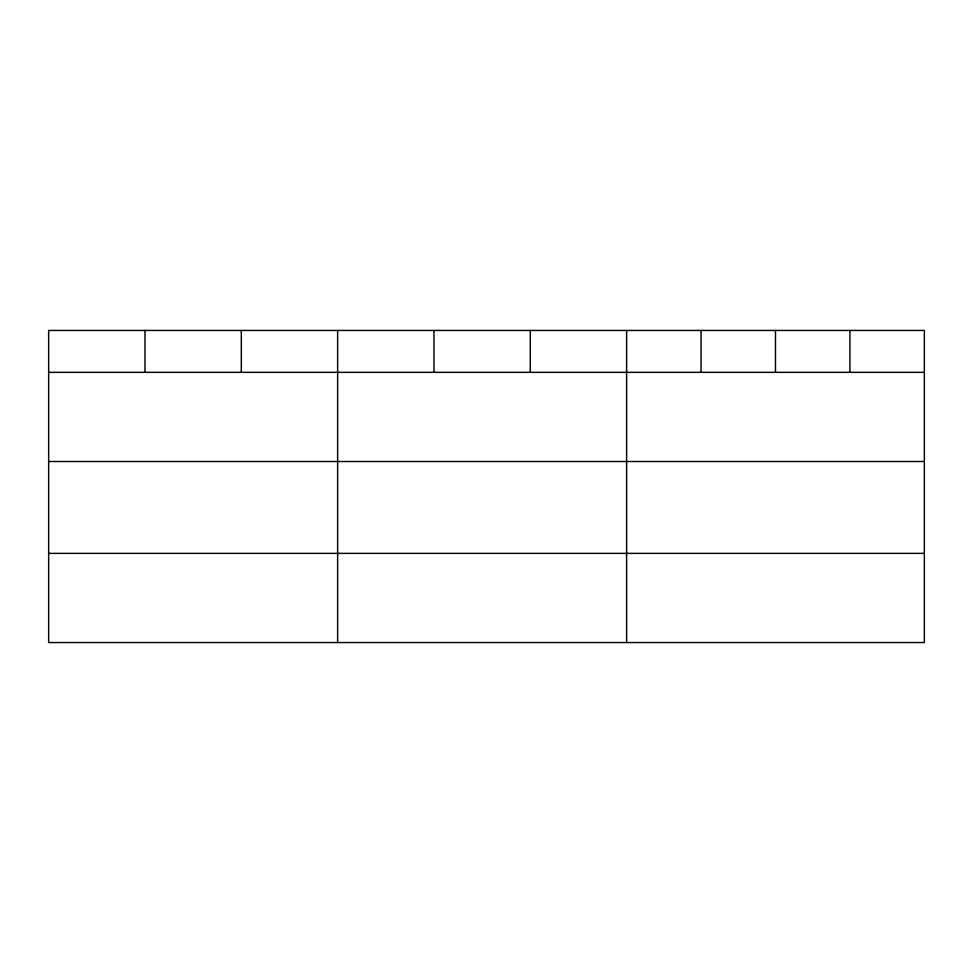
<?xml version="1.0" encoding="UTF-8"?>
<svg xmlns="http://www.w3.org/2000/svg" width="973" height="973" viewBox="0 0 973 973"><rect width="100%" height="100%" fill="white"/><g stroke="black" fill="none" stroke-linecap="round" stroke-linejoin="round"><path stroke-width="1.46" d="M924.35 461.506L924.35 330.443L48.65 330.443L48.65 642.557L924.35 642.557L924.35 461.506L48.65 461.506M48.65 372.343L924.35 372.343M48.65 553.382L924.35 553.382M849.915 330.443L849.915 372.343M775.481 330.443L775.481 372.343M701.047 330.443L701.047 372.343M626.612 330.443L626.612 642.557M530.285 330.443L530.285 372.343M433.958 330.443L433.958 372.343M337.631 330.443L337.631 642.557M241.304 330.443L241.304 372.343M144.977 330.443L144.977 372.343"/></g></svg>
